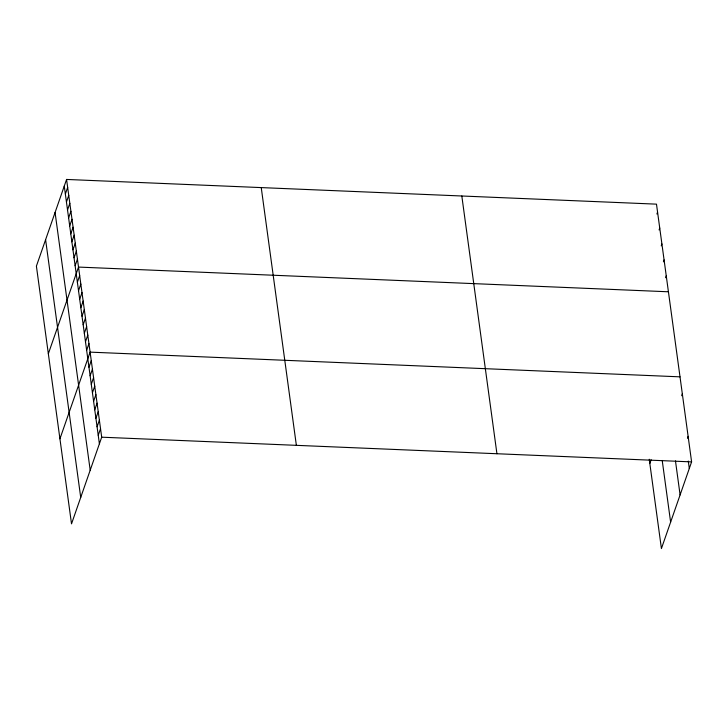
<?xml version="1.0" encoding="UTF-8"?>
<svg xmlns="http://www.w3.org/2000/svg" width="728" height="728" viewBox="0 0 728 728"><rect width="100%" height="100%" fill="white"/><g stroke="black" fill="none" stroke-linecap="round" stroke-linejoin="round"><path stroke-width="1.09" d="M66.576 179.443L36.4 266.111L71.517 523.851L101.693 437.191L66.576 179.443L656.483 204.149L691.6 461.889L661.424 548.557L649.249 459.25M65.365 194.021L67.668 187.415M66.448 201.993L68.751 195.377M67.531 209.955L69.833 203.349M68.623 217.927L70.916 211.311M69.706 225.889L72.008 219.283M70.789 233.852L73.091 227.245M71.872 241.823L74.174 235.208M72.964 249.786L75.266 243.179M74.047 257.757L76.349 251.142M75.13 265.72L77.432 259.113M48.339 353.744L78.515 267.076L668.422 291.782M77.377 282.191L79.68 275.584M78.533 290.7L80.835 284.093M79.698 299.208L81.991 292.592M80.853 307.716L83.156 301.101M82.009 316.216L84.312 309.609M83.174 324.724L85.476 318.109M84.33 333.233L86.632 326.617M85.485 341.732L87.788 335.126M86.65 350.241L88.953 343.625M59.933 438.802L90.108 352.134L680.016 376.84M88.962 367.249L91.264 360.642M90.126 375.757L92.429 369.151M91.282 384.266L93.584 377.65M92.438 392.765L94.74 386.159M93.603 401.274L95.905 394.667M94.758 409.782L97.061 403.166M95.914 418.281L98.216 411.675M97.079 426.79L99.381 420.183M98.235 435.299L100.537 428.683M656.911 214.005L657.566 212.112M659.086 229.939L659.741 228.046M661.251 245.873L661.907 243.98M663.426 261.798L664.082 259.914M665.592 277.732L666.247 275.848M649.831 463.499L651.15 459.723M681.672 395.732L682.327 393.848M687.469 438.265L688.124 436.372M101.693 437.191L691.6 461.889M688.288 461.061L689.298 468.504M675.466 460.897L680.098 494.922M662.216 460.469L670.625 522.14M461.816 195.996L496.933 453.744M261.243 187.597L296.369 445.345M64.273 186.059L99.39 443.798M55.073 212.476L90.199 470.215M45.6 239.694L80.717 497.433"/></g></svg>
